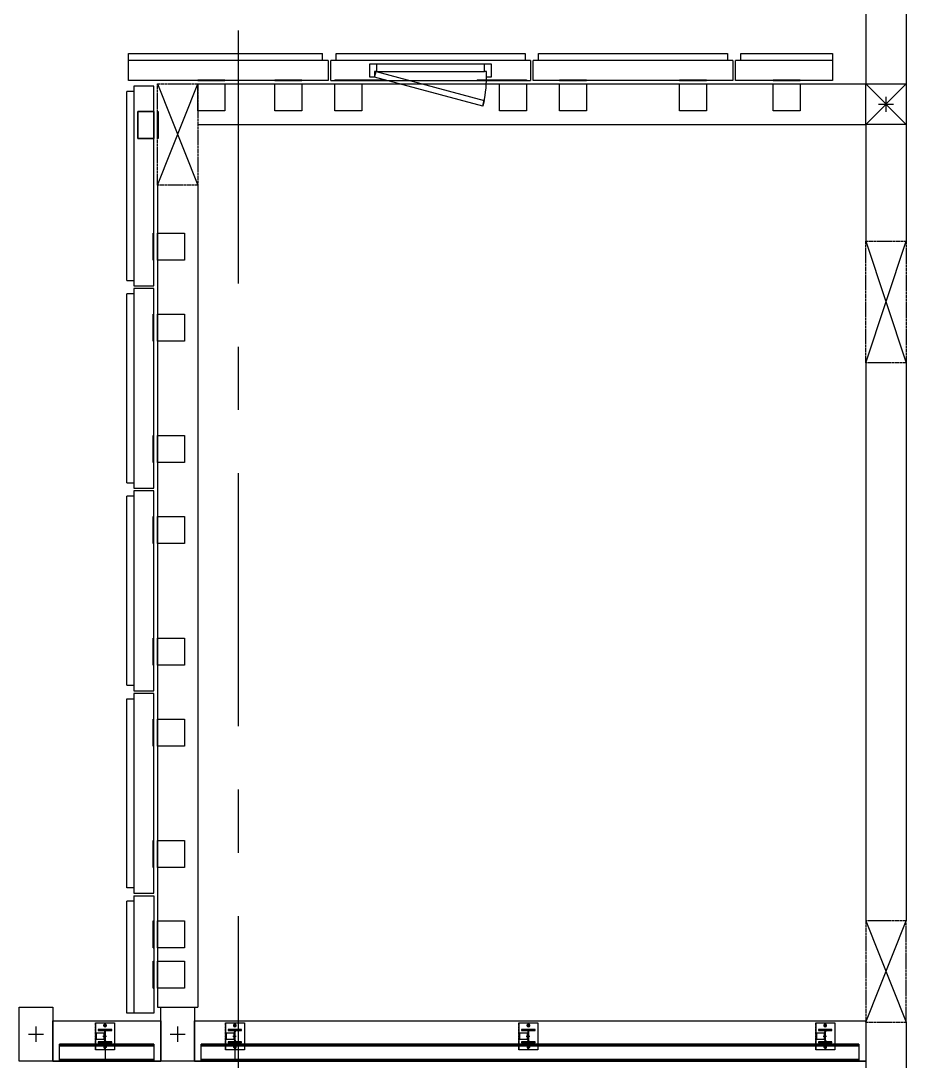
# Model space of a CAD drawing. Header units: millimetres. Extents: x 2519235 to 7246330, y 25937 to 201821.
# Drawn here: x 2545448 to 2552010, y 137317 to 145025 of the extents above; entities that cross this region are included whole.
import ezdxf
from ezdxf.enums import TextEntityAlignment as Align

# ---------------------------------------------------------------- set-up
doc = ezdxf.new("R2010")
doc.units = ezdxf.units.MM
for name, pattern in [('DXK_LINE_DOT2', [3.9198, 1.9599, -1.9599]), ('HIDDEN2', [4.7625, 3.175, -1.5875]), ('TA_GL_005.00000', [13.75, 5, -1.25, 1.25, -1.25, 5]), ('Xref-PLAN-106.940$0$CENTER2', [28.575, 19.05, -3.175, 3.175, -3.175])]:
    doc.linetypes.add(name, pattern=pattern)
for name, color, linetype in [('000 - 0_SYM_DWG_GRID-BUBBLE_MAIN_COLOR_1', 7, 'Continuous'), ('000 - 0_SYM_DWG_GRIDLINE_MAIN_COLOR_251', 7, 'Continuous'), ('_BOLT-M10', 7, 'Continuous'), ('_C-SC', 7, 'Continuous'), ('_Hatch', 7, 'Continuous'), ('_LOUVER-SB', 7, 'Continuous'), ('_PLATE-200', 7, 'Continuous'), ('_RCW03', 7, 'Continuous'), ('_Wall-PRECAST', 7, 'Continuous'), ('Xref-PLAN-106.940$0$_Beam', 7, 'Continuous'), ('Xref-PLAN-106.940$0$_C300x300', 7, 'Continuous'), ('Xref-PLAN-106.940$0$_C400-250', 7, 'Continuous'), ('Xref-PLAN-106.940$0$_Col', 7, 'Xref-PLAN-106.940$0$CENTER2'), ('Xref-PLAN-106.940$0$_PP-Dim', 7, 'Continuous')]:
    doc.layers.add(name, color=color, linetype=linetype)
doc.layers.add('Xref-PLAN-106.940$0$_VP', color=7, linetype='Continuous', plot=False)
doc.styles.add('Arial', font='arial.ttf', dxfattribs={"height": 300})
doc.styles.add('TA', font='', dxfattribs={"height": 4.5})
doc.styles.get('TA').set_extended_font_data('Cordia New')

# ---------------------------------------------------------------- blocks, each defined once
blk = doc.blocks.new('A$C794a218b')
at = {"color": 7}
for p, q in [((142319.3, 17448.4), (142369.3, 17448.4)), ((142319.3, 17348.4), (142319.3, 17448.4)), ((142369.3, 17448.4), (142369.3, 17391.4)), ((142369.3, 17448.4), (143169.3, 17448.4)), ((143169.3, 17448.4), (143219.3, 17448.4)), ((143169.3, 17391.4), (143169.3, 17448.4)), ((143219.3, 17448.4), (143219.3, 17348.4)), ((142354.3, 17348.4), (142319.3, 17348.4)), ((142354.3, 17391.4), (142354.3, 17348.4)), ((142369.3, 17391.4), (142354.3, 17391.4)), ((142354.3, 17348.4), (142365.5, 17389.9)), ((143156, 17133.5), (142354.3, 17348.4)), ((142365.5, 17389.9), (143167.2, 17175.1)), ((142369.3, 17391.4), (143169.3, 17391.4)), ((143184.3, 17391.4), (143169.3, 17391.4)), ((143184.3, 17348.4), (143184.3, 17391.4)), ((143219.3, 17348.4), (143184.3, 17348.4)), ((143167.2, 17175.1), (143156, 17133.5))]:
    blk.add_line(p, q, dxfattribs=at)
blk.add_arc((142354.3, 17348.4), 830, 344.99607, 0, dxfattribs=at)
blk = doc.blocks.new('Xref-PLAN-106.940$0$_C400-250')
at = {"color": 7}
blk.add_lwpolyline([(125, 0), (125, -400), (-125, -400), (-125, 0)], close=True, dxfattribs=at)
at = {"layer": 'Defpoints', "color": 7}
for p, q in [((0, -144.1), (0, -255.9)), ((-55.9, -200), (55.9, -200))]:
    blk.add_line(p, q, dxfattribs=at)
blk = doc.blocks.new('Xref-PLAN-106.940$0$_C300-300')
at = {"color": 7}
blk.add_lwpolyline([(-150, 0), (150, 0), (150, -300), (-150, -300)], close=True, dxfattribs=at)
at = {"layer": 'Defpoints', "color": 7}
for p, q in [((-55.9, -150), (55.9, -150)), ((0, -94.1), (0, -205.9))]:
    blk.add_line(p, q, dxfattribs=at)
blk = doc.blocks.new('Xref-PLAN-106.940')
at = {"layer": 'Xref-PLAN-106.940$0$_Beam', "color": 7}
for p, q in [((145669.2, 22958.4), (145669.2, 17298.4)), ((145969.2, 22958.4), (145969.2, 17298.4)), ((145669.2, 15233.4), (145669.2, 11098.4)), ((145969.2, 15233.4), (145969.2, 11098.4)), ((140419.3, 10458.4), (140719.3, 10458.4)), ((145669.2, 10348.4), (145669.2, 6933.4)), ((145969.2, 10348.4), (145969.2, 6933.4))]:
    blk.add_line(p, q, dxfattribs=at)
at = {"layer": 'Xref-PLAN-106.940$0$_Col', "color": 7}
for points in [[(140419.3, 17298.4), (140719.3, 17298.4), (140719.3, 16548.4), (140419.3, 16548.4)], [(145669.3, 16133.4), (145969.2, 16133.4), (145969.2, 15233.4), (145669.3, 15233.4)], [(145669.2, 10348.4), (145969.2, 10348.4), (145969.2, 11098.4), (145669.2, 11098.4)]]:
    blk.add_lwpolyline(points, close=True, dxfattribs=at)
at = {"layer": 'Xref-PLAN-106.940$0$_PP-Dim', "color": 7}
for p, q in [((140719.3, 17298.4), (145669.3, 17298.4)), ((140719.3, 16998.4), (145669.3, 16998.4)), ((145669.2, 16998.4), (145669.2, 16133.4)), ((145969.2, 16998.4), (145969.2, 16133.4)), ((140419.3, 16548.4), (140419.3, 10458.4)), ((140719.3, 16548.4), (140719.3, 10458.4)), ((139644.2, 10358.4), (140444.2, 10358.4)), ((140694.2, 10358.4), (145669.2, 10358.4)), ((139644.2, 10058.4), (140444.2, 10058.4)), ((140694.2, 10058.4), (145669.2, 10058.4))]:
    blk.add_line(p, q, dxfattribs=at)
at = {"layer": 'Xref-PLAN-106.940$0$_VP', "color": 7}
for p, q in [((140419.3, 17298.4), (140719.3, 16548.4)), ((140419.3, 16548.4), (140719.3, 17298.4)), ((145669.3, 17298.4), (145969.3, 16998.4)), ((145669.3, 16998.4), (145969.3, 17298.4)), ((145669.3, 15233.4), (145969.2, 16133.4)), ((145669.3, 16133.4), (145969.2, 15233.4)), ((145669.2, 11098.4), (145969.2, 10348.4)), ((145669.2, 10348.4), (145969.2, 11098.4))]:
    blk.add_line(p, q, dxfattribs=at)
at = {"layer": 'Xref-PLAN-106.940$0$_C300x300', "color": 7}
blk.add_blockref('Xref-PLAN-106.940$0$_C300-300', (145819.3, 17298.4), dxfattribs=at)
at = {"layer": 'Xref-PLAN-106.940$0$_C400-250', "color": 7}
for p in [(139519.2, 10458.4), (140569.2, 10458.4)]:
    blk.add_blockref('Xref-PLAN-106.940$0$_C400-250', p, dxfattribs=at)
blk = doc.blocks.new('_C-SC')
at = {"layer": '_Hatch'}
h = blk.add_hatch(dxfattribs=at)
h.set_pattern_fill('STEEL', scale=1.5)
h.set_pattern_definition([(45, (-1941.0177, -2436.031), (-3.367596, 3.367596), []), (45, (-1941.0177, -2433.6497), (-3.367596, 3.367596), [])])
h.paths.add_polyline_path([(3, 67), (3, 3, 0.414214), (13, -7), (50, -7), (50, -15), (-50, -15), (-50, -7), (-13, -7, 0.414214), (-3, 3), (-3, 67, 0.414214), (-13, 77), (-50, 77), (-50, 85), (50, 85), (50, 77), (13, 77, 0.414214)])
at = {"color": 7, "linetype": 'Continuous'}
for p, q in [((70, 135), (-70, 135)), ((-70, 135), (-70, -25)), ((70, 135), (70, -25))]:
    blk.add_line(p, q, dxfattribs=at)
at = {"color": 7, "linetype": 'DXK_LINE_DOT2'}
for p, q in [((-70, 135), (-70, -25)), ((70, 135), (-70, 135)), ((70, -25), (70, 135))]:
    blk.add_line(p, q, dxfattribs=at)
at = {"color": 7, "linetype": 'HIDDEN2'}
for p, q in [((-70, -25), (-70, -65)), ((-70, -30.1), (-70, -65)), ((-70, -65), (70, -65)), ((-70, -65), (70, -65)), ((70, -65), (70, -25)), ((70, -30.1), (70, -65))]:
    blk.add_line(p, q, dxfattribs=at)
at = {"color": 7}
blk.add_lwpolyline([(-50, 85), (50, 85), (50, 77), (13, 77, 0.414214), (3, 67), (3, 3, 0.414214), (13, -7), (50, -7), (50, -15), (-50, -15), (-50, -7), (-13, -7, 0.414214), (-3, 3), (-3, 67, 0.414214), (-13, 77), (-50, 77)], format="xyb", close=True, dxfattribs=at)
for points in [[(63, 60), (3, 60), (3, 10), (63, 10)], [(63, 60), (8, 60), (8, 10), (63, 10)]]:
    blk.add_lwpolyline(points, close=True, dxfattribs=at)
at = {"layer": '_BOLT-M10', "color": 7}
for p, q in [((-11.7, 115), (11.7, 115)), ((0, 128.1), (0, 101.9)), ((16, 35), (-10, 35)), ((3, 42), (-3, 42)), ((3, 28), (-3, 28)), ((8, 42), (3, 42)), ((8, 28), (3, 28))]:
    blk.add_line(p, q, dxfattribs=at)
blk.add_lwpolyline([(-8, 110.4), (0, 105.8), (8, 110.4), (8, 119.6), (0, 124.2), (-8, 119.6)], close=True, dxfattribs=at)
for radius in [10, 6.93]:
    blk.add_circle((0, 115), radius, dxfattribs=at)
at = {"layer": 'Defpoints', "color": 7}
for p, q in [((6.4, -6.4), (-6.4, 6.4)), ((-6.4, -6.4), (6.4, 6.4))]:
    blk.add_line(p, q, dxfattribs=at)
at = {"layer": 'Defpoints', "color": 7, "linetype": 'HIDDEN2'}
for p, q in [((-11.7, -45), (11.7, -45)), ((0, -58.1), (0, -31.9))]:
    blk.add_line(p, q, dxfattribs=at)
blk.add_lwpolyline([(-8, -40.4), (0, -35.8), (8, -40.4), (8, -49.6), (0, -54.2), (-8, -49.6)], close=True, dxfattribs=at)
for radius in [10, 6.93]:
    blk.add_circle((0, -45), radius, dxfattribs=at)
blk = doc.blocks.new('*U417')
at = {"color": 7}
for p, q in [((4625, -25), (-250, -25)), ((-250, -144.9), (-250, -25)), ((-250, -30.1), (4625, -30.1)), ((-250, -35.4), (4625, -35.4)), ((4625, -25), (4625, -144.9)), ((-250, -134.5), (4625, -134.5)), ((-250, -139.6), (4625, -139.6)), ((-250, -144.9), (4625, -144.9))]:
    blk.add_line(p, q, dxfattribs=at)
at = {"layer": 'Defpoints', "color": 7}
for p, q in [((6.4, -6.4), (-6.4, 6.4)), ((-6.4, -6.4), (6.4, 6.4)), ((0, 0), (0, -144.9))]:
    blk.add_line(p, q, dxfattribs=at)
blk = doc.blocks.new('*U414')
at = {"color": 7}
for p, q in [((362.5, -25), (-337.5, -25)), ((-337.5, -144.9), (-337.5, -25)), ((-337.5, -30.1), (362.5, -30.1)), ((-337.5, -35.4), (362.5, -35.4)), ((362.5, -25), (362.5, -144.9)), ((-337.5, -134.5), (362.5, -134.5)), ((-337.5, -139.6), (362.5, -139.6)), ((-337.5, -144.9), (362.5, -144.9))]:
    blk.add_line(p, q, dxfattribs=at)
at = {"layer": 'Defpoints', "color": 7}
for p, q in [((6.4, -6.4), (-6.4, 6.4)), ((-6.4, -6.4), (6.4, 6.4)), ((0, 0), (0, -144.9))]:
    blk.add_line(p, q, dxfattribs=at)
blk = doc.blocks.new('*U437')
at = {"layer": '000 - 0_SYM_DWG_GRIDLINE_MAIN_COLOR_251', "color": 7, "linetype": 'ByBlock', "ltscale": 5}
blk.add_line((13.33, 0), (-269.03, 0), dxfattribs=at)
at = {"color": 7, "style": 'TA', "flags": 1}
blk.add_attdef('LOCATION', (6, -6), '', height=4.5, rotation=270, dxfattribs=at)
at = {"layer": '000 - 0_SYM_DWG_GRID-BUBBLE_MAIN_COLOR_1', "color": 7, "style": 'Arial'}
blk.add_attdef('GRID-HEAD', text='', height=4, rotation=270, dxfattribs=at).set_placement((50, 0), align=Align.MIDDLE_CENTER)

msp = doc.modelspace()

# ---------------------------------------------------------------- linework, layer by layer
at = {"layer": '_PLATE-200', "color": 7}
for points in [[(2546960.095, 144557.07), (2546960.095, 144357.07), (2546760.095, 144357.07), (2546760.095, 144557.07)], [(2547530.095, 144557.07), (2547530.095, 144357.07), (2547330.095, 144357.07), (2547330.095, 144557.07)], [(2547975.095, 144557.068), (2547975.095, 144357.068), (2547775.095, 144357.068), (2547775.095, 144557.068)], [(2549195.095, 144557.068), (2549195.095, 144357.068), (2548995.095, 144357.068), (2548995.095, 144557.068)], [(2549640.095, 144557.07), (2549640.095, 144357.07), (2549440.095, 144357.07), (2549440.095, 144557.07)], [(2550530.095, 144557.07), (2550530.095, 144357.07), (2550330.095, 144357.07), (2550330.095, 144557.07)], [(2551225.095, 144557.068), (2551225.095, 144357.068), (2551025.095, 144357.068), (2551025.095, 144557.068)], [(2546460.096, 144152.068), (2546460.096, 144352.068), (2546466.096, 144352.068), (2546466.096, 144152.068)], [(2546660.097, 143452.068), (2546660.097, 143252.068), (2546460.097, 143252.068), (2546460.097, 143452.068)], [(2546660.097, 142852.068), (2546660.097, 142652.068), (2546460.097, 142652.068), (2546460.097, 142852.068)], [(2546660.097, 141952.068), (2546660.097, 141752.068), (2546460.097, 141752.068), (2546460.097, 141952.068)], [(2546660.097, 141352.068), (2546660.097, 141152.068), (2546460.097, 141152.068), (2546460.097, 141352.068)], [(2546660.097, 140452.068), (2546660.097, 140252.068), (2546460.097, 140252.068), (2546460.097, 140452.068)], [(2546660.097, 139852.068), (2546660.097, 139652.068), (2546460.097, 139652.068), (2546460.097, 139852.068)], [(2546660.097, 138952.068), (2546660.097, 138752.068), (2546460.097, 138752.068), (2546460.097, 138952.068)], [(2546660.099, 138357.068), (2546660.099, 138157.068), (2546460.099, 138157.068), (2546460.099, 138357.068)], [(2546660.099, 138057.068), (2546660.099, 137857.068), (2546460.099, 137857.068), (2546460.099, 138057.068)]]:
    msp.add_lwpolyline(points, close=True, dxfattribs=at)
at = {"layer": '_RCW03', "color": 7}
for points in [[(2545684.939, 137617.068), (2546484.939, 137617.068), (2546484.939, 137317.068), (2545684.939, 137317.068)], [(2546734.939, 137617.068), (2551709.939, 137617.068), (2551709.939, 137317.068), (2546734.939, 137317.068)]]:
    msp.add_lwpolyline(points, close=True, dxfattribs=at)
at = {"layer": '_Wall-PRECAST', "color": 7}
for p, q in [((2546245.096, 144732.07), (2546245.096, 144782.072)), ((2546245.096, 144782.072), (2547685.095, 144782.068)), ((2547685.095, 144732.063), (2547685.095, 144782.068)), ((2547785.096, 144732.075), (2547785.097, 144782.072)), ((2547785.097, 144782.072), (2549185.097, 144782.068)), ((2549185.097, 144782.068), (2549185.096, 144732.069)), ((2549285.095, 144732.069), (2549285.095, 144782.072)), ((2549285.095, 144782.072), (2550685.096, 144782.068)), ((2550685.096, 144782.068), (2550685.096, 144732.069)), ((2550785.096, 144732.072), (2550785.096, 144782.07)), ((2550785.096, 144782.07), (2551465.095, 144782.068)), ((2551465.095, 144782.068), (2551465.094, 144732.068)), ((2546245.095, 144582.068), (2546245.095, 144732.07)), ((2547725.095, 144732.063), (2546245.095, 144732.07)), ((2547725.095, 144732.063), (2547725.095, 144582.068)), ((2547745.095, 144582.068), (2547745.096, 144732.076)), ((2549225.096, 144732.068), (2547745.096, 144732.076)), ((2549225.096, 144732.068), (2549225.095, 144582.068)), ((2549245.095, 144582.068), (2549245.095, 144732.073)), ((2550725.095, 144732.068), (2549245.095, 144732.073)), ((2550685.096, 144732.069), (2550685.096, 144732.068)), ((2550725.095, 144732.068), (2550725.095, 144582.068)), ((2550745.095, 144582.068), (2550745.095, 144732.072)), ((2551465.094, 144732.068), (2550745.095, 144732.072)), ((2551465.094, 144732.068), (2551465.095, 144582.068)), ((2546245.095, 144582.068), (2546245.095, 144582.067)), ((2547725.095, 144582.068), (2546245.095, 144582.068)), ((2546285.095, 144542.068), (2546285.088, 143062.068)), ((2546435.096, 144542.068), (2546285.095, 144542.068)), ((2546435.096, 143062.068), (2546435.096, 144542.068)), ((2546760.095, 144588.068), (2546960.095, 144588.068)), ((2546760.095, 144588.068), (2546760.095, 144582.068)), ((2546760.095, 144588.067), (2546960.095, 144588.067)), ((2546760.095, 144588.067), (2546760.095, 144582.067)), ((2546760.095, 144582.068), (2546960.095, 144582.068)), ((2546760.095, 144582.067), (2546960.095, 144582.067)), ((2546960.095, 144588.068), (2546960.095, 144582.068)), ((2546960.095, 144588.067), (2546960.095, 144582.067)), ((2547330.095, 144588.068), (2547530.095, 144588.068)), ((2547330.095, 144588.068), (2547330.095, 144582.068)), ((2547330.095, 144588.067), (2547530.095, 144588.067)), ((2547330.095, 144588.067), (2547330.095, 144582.067)), ((2547330.095, 144582.068), (2547530.095, 144582.068)), ((2547330.095, 144582.067), (2547530.095, 144582.067)), ((2547530.095, 144588.068), (2547530.095, 144582.068)), ((2547530.095, 144588.067), (2547530.095, 144582.067)), ((2547745.095, 144582.067), (2547745.095, 144582.068)), ((2547745.095, 144582.068), (2549225.095, 144582.068)), ((2547775.095, 144588.067), (2547975.095, 144588.067)), ((2547775.095, 144588.067), (2547775.095, 144582.067)), ((2547775.095, 144582.067), (2547975.095, 144582.067)), ((2547940.095, 144588.068), (2548140.095, 144588.068)), ((2547940.095, 144588.068), (2547940.095, 144582.068)), ((2547940.095, 144582.068), (2548140.095, 144582.068)), ((2547975.095, 144588.067), (2547975.095, 144582.067)), ((2548140.095, 144588.068), (2548140.095, 144582.068)), ((2548830.095, 144588.068), (2549030.095, 144588.068)), ((2548830.095, 144588.068), (2548830.095, 144582.068)), ((2548830.095, 144582.068), (2549030.095, 144582.068)), ((2548995.095, 144588.067), (2549195.095, 144588.067)), ((2548995.095, 144588.067), (2548995.095, 144582.067)), ((2548995.095, 144582.067), (2549195.095, 144582.067)), ((2549030.095, 144588.068), (2549030.095, 144582.068)), ((2549195.095, 144588.067), (2549195.095, 144582.067)), ((2549245.095, 144582.067), (2549245.095, 144582.068)), ((2550725.095, 144582.068), (2549245.095, 144582.068)), ((2549440.095, 144588.068), (2549640.095, 144588.068)), ((2549440.095, 144588.068), (2549440.095, 144582.068)), ((2549440.095, 144588.067), (2549640.095, 144588.067)), ((2549440.095, 144588.067), (2549440.095, 144582.067)), ((2549440.095, 144582.068), (2549640.095, 144582.068)), ((2549440.095, 144582.067), (2549640.095, 144582.067)), ((2549640.095, 144588.068), (2549640.095, 144582.068)), ((2549640.095, 144588.067), (2549640.095, 144582.067)), ((2550330.095, 144588.068), (2550530.095, 144588.068)), ((2550330.095, 144588.068), (2550330.095, 144582.068)), ((2550330.095, 144588.067), (2550530.095, 144588.067)), ((2550330.095, 144588.067), (2550330.095, 144582.067)), ((2550330.095, 144582.068), (2550530.095, 144582.068)), ((2550330.095, 144582.067), (2550530.095, 144582.067)), ((2550530.095, 144588.068), (2550530.095, 144582.068)), ((2550530.095, 144588.067), (2550530.095, 144582.067)), ((2550745.095, 144582.068), (2550745.095, 144582.067)), ((2551465.095, 144582.068), (2550745.095, 144582.068)), ((2551025.095, 144588.068), (2551225.095, 144588.068)), ((2551025.095, 144588.068), (2551025.095, 144582.068)), ((2551025.095, 144588.067), (2551225.095, 144588.067)), ((2551025.095, 144588.067), (2551025.095, 144582.067)), ((2551025.095, 144582.068), (2551225.095, 144582.068)), ((2551025.095, 144582.067), (2551225.095, 144582.067)), ((2551225.095, 144588.068), (2551225.095, 144582.068)), ((2551225.095, 144588.067), (2551225.095, 144582.067)), ((2546235.092, 143102.068), (2546235.095, 144502.068)), ((2546285.095, 144502.068), (2546235.095, 144502.068)), ((2546315.095, 144152.068), (2546315.095, 144352.068)), ((2546315.095, 144352.068), (2546435.095, 144352.068)), ((2546315.095, 144352.068), (2546315.095, 144152.068)), ((2546435.095, 144352.068), (2546315.095, 144352.068)), ((2546435.095, 144352.068), (2546435.095, 144152.068)), ((2546435.095, 144152.068), (2546435.095, 144352.068)), ((2546435.095, 144152.068), (2546315.095, 144152.068)), ((2546315.095, 144152.068), (2546435.095, 144152.068)), ((2546429.096, 143252.068), (2546429.096, 143452.068)), ((2546429.096, 143452.068), (2546435.096, 143452.068)), ((2546429.096, 143252.068), (2546429.096, 143452.068)), ((2546429.096, 143452.068), (2546435.096, 143452.068)), ((2546435.096, 143252.068), (2546435.096, 143452.068)), ((2546435.096, 143252.068), (2546435.096, 143452.068)), ((2546429.096, 143252.068), (2546435.096, 143252.068)), ((2546429.096, 143252.068), (2546435.096, 143252.068)), ((2546235.092, 143102.068), (2546285.088, 143102.068)), ((2546285.088, 143062.068), (2546435.096, 143062.068)), ((2546235.093, 141602.068), (2546235.096, 143002.068)), ((2546285.096, 143002.068), (2546235.096, 143002.068)), ((2546285.096, 143042.068), (2546285.089, 141562.068)), ((2546435.096, 143042.068), (2546285.096, 143042.068)), ((2546435.096, 141562.068), (2546435.096, 143042.068)), ((2546429.096, 142652.068), (2546429.096, 142852.068)), ((2546429.096, 142852.068), (2546435.096, 142852.068)), ((2546429.096, 142652.068), (2546429.096, 142852.068)), ((2546429.096, 142852.068), (2546435.096, 142852.068)), ((2546435.096, 142652.068), (2546435.096, 142852.068)), ((2546435.096, 142652.068), (2546435.096, 142852.068)), ((2546429.096, 142652.068), (2546435.096, 142652.068)), ((2546429.096, 142652.068), (2546435.096, 142652.068)), ((2546429.096, 141752.068), (2546429.096, 141952.068)), ((2546429.096, 141952.068), (2546435.096, 141952.068)), ((2546429.096, 141752.068), (2546429.096, 141952.068)), ((2546429.096, 141952.068), (2546435.096, 141952.068)), ((2546435.096, 141752.068), (2546435.096, 141952.068)), ((2546435.096, 141752.068), (2546435.096, 141952.068)), ((2546429.096, 141752.068), (2546435.096, 141752.068)), ((2546429.096, 141752.068), (2546435.096, 141752.068)), ((2546235.093, 141602.068), (2546285.089, 141602.068)), ((2546285.089, 141562.068), (2546435.096, 141562.068)), ((2546285.096, 141542.068), (2546285.089, 140062.068)), ((2546435.096, 141542.068), (2546285.096, 141542.068)), ((2546435.096, 140062.068), (2546435.096, 141542.068)), ((2546235.093, 140102.068), (2546235.096, 141502.068)), ((2546285.096, 141502.068), (2546235.096, 141502.068)), ((2546429.096, 141152.068), (2546429.096, 141352.068)), ((2546429.096, 141352.068), (2546435.096, 141352.068)), ((2546429.096, 141152.068), (2546429.096, 141352.068)), ((2546429.096, 141352.068), (2546435.096, 141352.068)), ((2546435.096, 141152.068), (2546435.096, 141352.068)), ((2546435.096, 141152.068), (2546435.096, 141352.068)), ((2546429.096, 141152.068), (2546435.096, 141152.068)), ((2546429.096, 141152.068), (2546435.096, 141152.068)), ((2546429.096, 140252.068), (2546429.096, 140452.068)), ((2546429.096, 140452.068), (2546435.096, 140452.068)), ((2546429.096, 140252.068), (2546429.096, 140452.068)), ((2546429.096, 140452.068), (2546435.096, 140452.068)), ((2546435.096, 140252.068), (2546435.096, 140452.068)), ((2546435.096, 140252.068), (2546435.096, 140452.068)), ((2546429.096, 140252.068), (2546435.096, 140252.068)), ((2546429.096, 140252.068), (2546435.096, 140252.068)), ((2546235.093, 140102.068), (2546285.089, 140102.068)), ((2546285.089, 140062.068), (2546435.096, 140062.068)), ((2546235.093, 138602.069), (2546235.096, 140002.069)), ((2546235.096, 140002.069), (2546285.096, 140002.069)), ((2546285.096, 140042.068), (2546285.089, 138562.068)), ((2546435.096, 140042.068), (2546285.096, 140042.068)), ((2546435.096, 138562.068), (2546435.096, 140042.068)), ((2546429.096, 139652.068), (2546429.096, 139852.068)), ((2546429.096, 139852.068), (2546435.096, 139852.068)), ((2546429.096, 139652.068), (2546429.096, 139852.068)), ((2546429.096, 139852.068), (2546435.096, 139852.068)), ((2546435.096, 139652.068), (2546435.096, 139852.068)), ((2546435.096, 139652.068), (2546435.096, 139852.068)), ((2546429.096, 139652.068), (2546435.096, 139652.068)), ((2546429.096, 139652.068), (2546435.096, 139652.068)), ((2546429.096, 138752.068), (2546429.096, 138952.068)), ((2546429.096, 138952.068), (2546435.096, 138952.068)), ((2546429.096, 138752.068), (2546429.096, 138952.068)), ((2546429.096, 138952.068), (2546435.096, 138952.068)), ((2546435.096, 138752.068), (2546435.096, 138952.068)), ((2546435.096, 138752.068), (2546435.096, 138952.068)), ((2546429.096, 138752.068), (2546435.096, 138752.068)), ((2546429.096, 138752.068), (2546435.096, 138752.068)), ((2546285.089, 138602.069), (2546235.093, 138602.069)), ((2546285.089, 138562.068), (2546435.096, 138562.068)), ((2546285.096, 138542.068), (2546285.089, 137672.068)), ((2546285.096, 138542.068), (2546435.096, 138542.068)), ((2546435.096, 138542.068), (2546435.096, 137672.068)), ((2546235.092, 137672.068), (2546235.096, 138502.068)), ((2546285.096, 138502.068), (2546235.096, 138502.068)), ((2546429.098, 138157.068), (2546429.098, 138357.068)), ((2546429.098, 138357.068), (2546435.098, 138357.068)), ((2546429.098, 138157.068), (2546429.098, 138357.068)), ((2546429.098, 138357.068), (2546435.098, 138357.068)), ((2546435.098, 138157.068), (2546435.098, 138357.068)), ((2546435.098, 138157.068), (2546435.098, 138357.068)), ((2546429.098, 138157.068), (2546435.098, 138157.068)), ((2546429.098, 138157.068), (2546435.098, 138157.068)), ((2546429.098, 137857.068), (2546429.098, 138057.068)), ((2546429.098, 138057.068), (2546435.098, 138057.068)), ((2546429.098, 137857.068), (2546429.098, 138057.068)), ((2546429.098, 138057.068), (2546435.098, 138057.068)), ((2546435.098, 137857.068), (2546435.098, 138057.068)), ((2546435.098, 137857.068), (2546435.098, 138057.068)), ((2546429.098, 137857.068), (2546435.098, 137857.068)), ((2546429.098, 137857.068), (2546435.098, 137857.068)), ((2546285.089, 137672.068), (2546235.092, 137672.068)), ((2546435.096, 137672.068), (2546285.089, 137672.068))]:
    msp.add_line(p, q, dxfattribs=at)

# ---------------------------------------------------------------- block references
at = {"color": 7}
msp.add_blockref('Xref-PLAN-106.940', (2406040.759, 127258.673), dxfattribs=at)
at = {"layer": '000 - 0_SYM_DWG_GRIDLINE_MAIN_COLOR_251', "color": 7, "linetype": 'TA_GL_005.00000', "xscale": 75.00000000000003, "yscale": 75.00000000000003, "zscale": 75.00000000000003, "rotation": 90}
msp.add_blockref('*U437', (2547060.096, 150517.068), dxfattribs=at)
at = {"layer": '_C-SC', "color": 7, "xscale": -1}
for p in [(2546072.439, 137467.068), (2547034.939, 137467.068), (2549209.944, 137467.068), (2551409.948, 137467.068)]:
    msp.add_blockref('_C-SC', p, dxfattribs=at)
at = {"layer": '_LOUVER-SB', "color": 7}
for name, p in [('*U414', (2546072.439, 137467.068)), ('*U417', (2547034.939, 137467.068))]:
    msp.add_blockref(name, p, dxfattribs=at)
at = {"layer": '_Wall-PRECAST', "color": 7}
msp.add_blockref('A$C794a218b', (2405715.75, 127258.673), dxfattribs=at)

doc.saveas('drawing.dxf')
